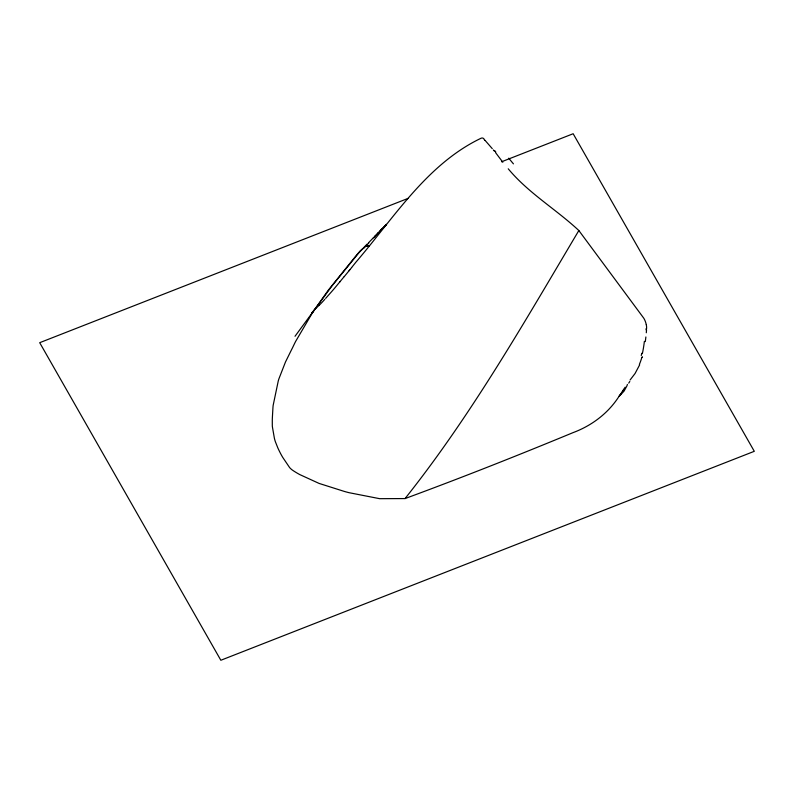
<?xml version="1.0" encoding="UTF-8"?>
<svg xmlns="http://www.w3.org/2000/svg" width="794" height="794" viewBox="0 0 794 794"><rect width="100%" height="100%" fill="white"/><g stroke="black" fill="none" stroke-linecap="round" stroke-linejoin="round"><path stroke-width="1.19" d="M646.604 328.617L646.594 327.059A10.749 6.431 -86.4 0 0 646.286 324.706M646.544 329.857L646.296 332.775M645.869 336.974L645.333 341.609M642.296 357.449L642.465 356.863M639.646 364.843L635.041 373.537L630.079 379.998M508.239 168.804C528.387 193.101 555.959 209.179 578.846 230.528C524.487 321.997 471.438 415.143 405.049 498.572L379.661 498.682L349.112 492.697A153.311 124.569 42 0 1 344.457 491.466L319.109 483.427L299.814 474.604A74.1 60.205 42 0 1 293.552 470.882L292.113 469.889A11.076 9.002 42 0 1 291.338 469.254A16.843 13.687 42 0 1 290.515 468.51A15.017 12.198 42 0 1 289.562 467.497L282.724 457.364A72.711 59.084 42 0 1 280.6 453.592L279.488 451.399A97.047 78.854 42 0 1 277.84 447.925L275.339 441.623A41.318 33.576 42 0 1 274.367 438.149L272.441 427.093A21.13 17.17 42 0 1 272.312 425.743L272.292 420.542A111.279 90.417 42 0 1 272.431 416.632L272.947 407.659A47.382 38.499 42 0 1 273.166 405.317L278.267 380.951A59.739 48.543 42 0 1 278.932 378.768L285.463 362.034L291.497 349.797A152.885 124.231 42 0 0 292.897 347.008L294.425 343.822A115.259 93.652 42 0 1 295.686 341.321L313.044 311.754M625.136 387.194L624.412 388.375M624.173 388.772L622.953 390.688M623.806 389.348L621.394 393.05M312.558 312.489L328.309 290.138L353.27 259.181A156.1 126.841 42 0 0 355.255 256.67L360.01 251.063A82.596 67.113 42 0 1 362.431 248.84L362.828 248.502A51.878 42.151 42 0 1 364.744 246.994C366.163 244.899 367.771 246.12 369.379 246.11C369.18 245.187 363.95 246.785 364.873 246.696M628.719 383.125L629.791 381.487M313.362 311.268L313.868 310.514A30.519 1.509 -52 0 0 311.675 313.015M621.97 392.186L619.131 396.305L623.995 391.194L626.823 386.102A29.378 23.87 42 0 0 627.399 384.435M621.077 393.516L618.814 396.762M618.288 397.486C607.499 413.823 591.322 425.832 573.05 432.631C517.46 455.617 461.503 477.77 405.049 498.572M295.021 336.279L331.961 285.969L358.481 253.286A189.22 153.748 42 0 1 360.704 250.924L368.803 243.053M351.653 267.499L355.93 262.149C393.735 218.161 426.934 164.07 481.095 138.225A3.692 3.007 9.8 0 1 482.057 138.007A2.045 1.648 9.3 0 1 483.645 138.553M350.005 269.553L348.943 270.863M339.852 281.83L337.103 285.185A28.455 1.399 -51.9 0 1 331.773 291.487L325.639 298.395M344.229 276.58L341.926 279.329A34.648 1.687 -51.9 0 0 339.792 281.939M374.48 236.979L375.681 235.649M363.87 247.817L364.307 247.321M324.796 299.338L324.597 299.566A60.612 2.987 -52 0 1 320.796 303.665L319.545 304.896M381.021 229.853L386.509 224.345M377.884 233.297L379.135 231.987A39.055 1.717 -44.5 0 1 379.939 231.143M386.4 224.464L385.904 224.98M368.406 242.914L372.982 238.17M379.949 231.133L385.854 225.039M374.56 236.552L378.341 232.612M374.649 236.999L375.185 236.533M408.047 198.411L39.7 342.69L220.841 660.261L754.3 451.31L573.159 133.739L501.57 161.778M492.28 148.667L485.074 140.379M493.372 149.937L493.818 150.463M493.928 150.592L494.384 151.148M495.516 152.557L502.83 162.234M578.846 230.528L643.755 318.176A19.949 11.652 -87.7 0 1 645.691 322.443L646.316 324.686M375.84 235.51A27.959 1.191 -44.6 0 1 378.043 233.158M379.135 231.967A57.982 2.769 -44.5 0 1 381.735 229.287M374.857 236.275A26.837 0.854 -45.1 0 1 373.249 237.942M363.493 248.006A19.076 0.804 -45 0 1 367.007 244.165M313.918 310.444A30.519 1.509 -52 0 1 316.32 307.923L318.771 305.63A84.085 4.169 -52 0 0 319.476 304.985M484.945 140.429A17.349 13.101 19.1 0 1 483.834 138.861M494.602 150.532A34.728 13.964 57.4 0 1 495.784 151.991M513.44 163.862A95.012 45.387 50.4 0 1 508.775 158.185M348.913 270.923A32.772 1.638 -52 0 1 344.209 276.61M351.603 267.608A49.436 2.402 -52 0 1 349.936 269.682M646.118 328.627A21.607 13.577 -86 0 1 646.058 329.828M644.381 341.341A51.163 18.788 -84.8 0 1 642.366 353.648M641.79 353.241A43.749 19.711 -86.6 0 1 641.234 355.533M641.929 357.131A50.34 29.864 87.9 0 1 639.349 364.466"/></g></svg>
